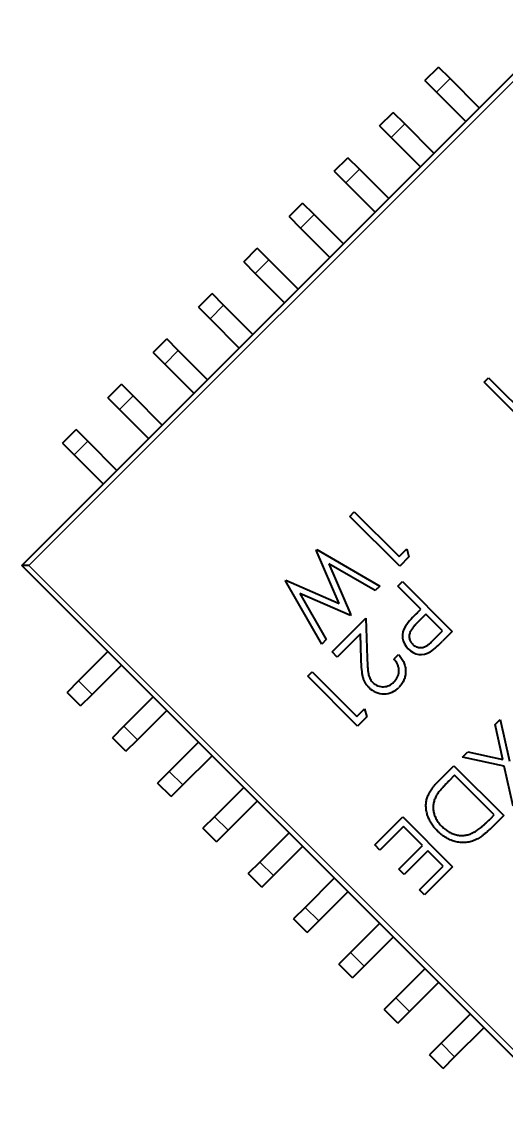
# Model space of a CAD drawing. Header units: inches. Extents: x 7.25 to 10.75, y 3.17 to 5.42.
# Drawn here: x 8.0589 to 8.2077, y 4.2849 to 4.619 of the extents above; entities that cross this region are included whole.
import ezdxf

# ---------------------------------------------------------------- set-up
doc = ezdxf.new("R2010")
doc.units = ezdxf.units.IN
doc.header["$LTSCALE"] = 0.5
doc.header["$MEASUREMENT"] = 0
doc.layers.add('TANGENT_LINES', color=7, linetype='Continuous', lineweight=15)
doc.layers.add('Visible', color=7, linetype='Continuous', lineweight=40)

msp = doc.modelspace()

# ---------------------------------------------------------------- linework, layer by layer
at = {"layer": 'TANGENT_LINES'}
for p, q in [((8.225883613814721, 4.616754978703775), (8.061077623868881, 4.451948988757932)), ((8.186296330329197, 4.597323900924909), (8.19047215777715, 4.601499728372861)), ((8.17237690550269, 4.583404476098402), (8.176552732950643, 4.587580303546354)), ((8.158457480676184, 4.569485051271895), (8.162633308124136, 4.573660878719847)), ((8.144538055849678, 4.555565626445388), (8.14871388329763, 4.55974145389334)), ((8.13061863102317, 4.541646201618881), (8.134794458471122, 4.545822029066833)), ((8.116699206196664, 4.527726776792374), (8.120875033644616, 4.531902604240326)), ((8.102779781370158, 4.513807351965866), (8.10695560881811, 4.517983179413819)), ((8.088860356543652, 4.49988792713936), (8.093036183991602, 4.504063754587312)), ((8.074940931717144, 4.485968502312852), (8.079116759165096, 4.490144329760805)), ((8.061077623868881, 4.451948988757932), (8.225883613814725, 4.287142998812094)), ((8.080508701647748, 4.412361705272408), (8.076332874199796, 4.41653753272036)), ((8.094428126474256, 4.398442280445902), (8.090252299026302, 4.402618107893854)), ((8.108347551300762, 4.384522855619395), (8.10417172385281, 4.388698683067347)), ((8.12226697612727, 4.370603430792888), (8.118091148679317, 4.37477925824084)), ((8.136186400953775, 4.356684005966382), (8.132010573505823, 4.360859833414334)), ((8.150105825780283, 4.342764581139875), (8.145929998332331, 4.346940408587827)), ((8.16402525060679, 4.328845156313369), (8.159849423158837, 4.333020983761321)), ((8.177944675433297, 4.314925731486862), (8.173768847985345, 4.319101558934814)), ((8.191864100259803, 4.301006306660355), (8.187688272811851, 4.305182134108307))]:
    msp.add_line(p, q, dxfattribs=at)
at = {"layer": 'Visible'}
for p, q in [((8.05885051589664, 4.451948988757932), (8.225883613814721, 4.618982086676017)), ((8.18273339685255, 4.600886834401557), (8.186909224300502, 4.605062661849509)), ((8.19047215777715, 4.601499728372861), (8.186909224300502, 4.605062661849509)), ((8.18273339685255, 4.600886834401557), (8.186296330329197, 4.597323900924909)), ((8.199436706644358, 4.592535179505653), (8.19047215777715, 4.601499728372861)), ((8.186296330329197, 4.597323900924909), (8.195260879196406, 4.588359352057701)), ((8.168813972026044, 4.586967409575049), (8.172989799473996, 4.591143237023002)), ((8.176552732950643, 4.587580303546354), (8.172989799473996, 4.591143237023002)), ((8.168813972026044, 4.586967409575049), (8.17237690550269, 4.583404476098402)), ((8.185517281817852, 4.578615754679146), (8.176552732950643, 4.587580303546354)), ((8.17237690550269, 4.583404476098402), (8.1813414543699, 4.574439927231194)), ((8.154894547199536, 4.573047984748542), (8.159070374647488, 4.577223812196494)), ((8.162633308124136, 4.573660878719847), (8.159070374647488, 4.577223812196494)), ((8.171597856991346, 4.564696329852639), (8.162633308124136, 4.573660878719847)), ((8.154894547199536, 4.573047984748542), (8.158457480676184, 4.569485051271895)), ((8.158457480676184, 4.569485051271895), (8.167422029543392, 4.560520502404686)), ((8.14097512237303, 4.559128559922035), (8.145150949820982, 4.563304387369987)), ((8.14871388329763, 4.55974145389334), (8.145150949820982, 4.563304387369987)), ((8.14097512237303, 4.559128559922035), (8.144538055849678, 4.555565626445388)), ((8.157678432164838, 4.550776905026131), (8.14871388329763, 4.55974145389334)), ((8.144538055849678, 4.555565626445388), (8.153502604716886, 4.546601077578179)), ((8.127055697546522, 4.545209135095528), (8.131231524994474, 4.54938496254348)), ((8.134794458471122, 4.545822029066833), (8.131231524994474, 4.54938496254348)), ((8.127055697546522, 4.545209135095528), (8.13061863102317, 4.541646201618881)), ((8.143759007338332, 4.536857480199624), (8.134794458471122, 4.545822029066833)), ((8.13061863102317, 4.541646201618881), (8.13958317989038, 4.532681652751672)), ((8.113136272720016, 4.531289710269021), (8.117312100167968, 4.535465537716973)), ((8.120875033644616, 4.531902604240326), (8.117312100167968, 4.535465537716973)), ((8.113136272720016, 4.531289710269021), (8.116699206196664, 4.527726776792374)), ((8.129839582511824, 4.522938055373118), (8.120875033644616, 4.531902604240326)), ((8.116699206196664, 4.527726776792374), (8.125663755063872, 4.518762227925166)), ((8.09921684789351, 4.517370285442515), (8.103392675341462, 4.521546112890467)), ((8.10695560881811, 4.517983179413819), (8.103392675341462, 4.521546112890467)), ((8.09921684789351, 4.517370285442515), (8.102779781370158, 4.513807351965867)), ((8.115920157685318, 4.509018630546611), (8.10695560881811, 4.517983179413819)), ((8.102779781370158, 4.513807351965866), (8.111744330237366, 4.504842803098659)), ((8.085297423067002, 4.503450860616008), (8.089473250514954, 4.50762668806396)), ((8.093036183991602, 4.504063754587312), (8.089473250514954, 4.50762668806396)), ((8.200889012604955, 4.508265864910629), (8.202263109671161, 4.509639961976836)), ((8.216200379914113, 4.492954497601472), (8.200889012604955, 4.508265864910629)), ((8.202263109671161, 4.509639961976836), (8.216004080333226, 4.495898991314771)), ((8.085297423067004, 4.503450860616008), (8.088860356543652, 4.49988792713936)), ((8.102000732858812, 4.495099205720104), (8.093036183991602, 4.504063754587312)), ((8.088860356543652, 4.49988792713936), (8.09782490541086, 4.490923378272152)), ((8.071377998240497, 4.489531435789501), (8.075553825688448, 4.493707263237453)), ((8.079116759165096, 4.490144329760805), (8.075553825688448, 4.493707263237453)), ((8.088081308032304, 4.481179780893597), (8.079116759165096, 4.490144329760805)), ((8.071377998240497, 4.4895314357895), (8.074940931717144, 4.485968502312852)), ((8.074940931717144, 4.485968502312852), (8.083905480584352, 4.477003953445645)), ((8.159666100618763, 4.467042952924436), (8.161040197684969, 4.468417049990641)), ((8.17497746792792, 4.451731585615278), (8.159666100618763, 4.467042952924436)), ((8.161040197684969, 4.468417049990641), (8.174781168347033, 4.454676079328578)), ((8.149311297726992, 4.456688150032665), (8.14950759730788, 4.456884449613552)), ((8.156359679553203, 4.44031553811434), (8.149311297726992, 4.456688150032665)), ((8.14950759730788, 4.456884449613552), (8.168892180920436, 4.445646298607793)), ((8.174781168347033, 4.454676079328578), (8.177136763317673, 4.457031674299217)), ((8.177136763317673, 4.457031674299217), (8.17780847594602, 4.454562593633377)), ((8.17780847594602, 4.454562593633377), (8.17497746792792, 4.451731585615278)), ((8.225883613814725, 4.284915890839852), (8.05885051589664, 4.451948988757932)), ((8.061077623868881, 4.451948988757932), (8.05885051589664, 4.451948988757932)), ((8.167472076139958, 4.444226193827316), (8.15324649088758, 4.452458507500749)), ((8.15324649088758, 4.452458507500749), (8.16001882642817, 4.436772944115526)), ((8.139845977311115, 4.447222829616788), (8.140042276892002, 4.447419129197675)), ((8.151028919059751, 4.427783036747108), (8.139845977311115, 4.447222829616788)), ((8.140042276892002, 4.447419129197675), (8.156359679553203, 4.44031553811434)), ((8.17442426001815, 4.445610607774904), (8.175798357084355, 4.44698470484111)), ((8.175798357084355, 4.44698470484111), (8.191109724393513, 4.431673337531953)), ((8.15981945966633, 4.436573577353689), (8.144293389690578, 4.443352047256179)), ((8.144293389690578, 4.443352047256179), (8.15243368793547, 4.429187805622829)), ((8.168892180920436, 4.445646298607793), (8.167472076139958, 4.444226193827316)), ((8.181491044930068, 4.438543822862985), (8.17442426001815, 4.445610607774904)), ((8.16001882642817, 4.436772944115526), (8.15981945966633, 4.436573577353688)), ((8.183061441577161, 4.436973426215892), (8.180346986435213, 4.434326449054874)), ((8.180395906185932, 4.437448684118849), (8.181491044930068, 4.438543822862985)), ((8.188165230680214, 4.43186963711284), (8.183061441577161, 4.436973426215892)), ((8.154205403186825, 4.425391750943581), (8.164609280973817, 4.435795628730572)), ((8.164609280973817, 4.435795628730572), (8.165008014497493, 4.423520770563255)), ((8.162900924031927, 4.430946478494494), (8.155775799833918, 4.423821354296487)), ((8.163158309920368, 4.423026948113183), (8.162901053674233, 4.430946482705764)), ((8.185364894471627, 4.429069300904254), (8.188165230680214, 4.43186963711284)), ((8.191109724393513, 4.431673337531953), (8.188106810436661, 4.4286704235751)), ((8.15243368793547, 4.429187805622829), (8.151028919059751, 4.427783036747108)), ((8.085297423067004, 4.425502081587569), (8.076332874199796, 4.41653753272036)), ((8.155775799833918, 4.423821354296487), (8.154205403186825, 4.425391750943581)), ((8.17324646253283, 4.423232455553827), (8.174620559599036, 4.424606552620034)), ((8.080508701647748, 4.412361705272408), (8.089473250514956, 4.421326254139617)), ((8.076332874199796, 4.41653753272036), (8.072769940723148, 4.412974599243713)), ((8.146746019113134, 4.417932366869888), (8.14812011617934, 4.419306463936095)), ((8.162057386422292, 4.402620999560731), (8.146746019113134, 4.417932366869888)), ((8.14812011617934, 4.419306463936095), (8.161861086841405, 4.405565493274031)), ((8.0769457681711, 4.408798771795761), (8.072769940723148, 4.412974599243713)), ((8.0769457681711, 4.408798771795761), (8.080508701647748, 4.412361705272408)), ((8.099216847893512, 4.411582656761063), (8.090252299026302, 4.402618107893854)), ((8.094428126474256, 4.398442280445902), (8.103392675341464, 4.407406829313111)), ((8.161861086841405, 4.405565493274031), (8.164216681812045, 4.40792108824467)), ((8.164216681812045, 4.40792108824467), (8.164888394440391, 4.40545200757883)), ((8.164888394440391, 4.40545200757883), (8.162057386422292, 4.402620999560731)), ((8.204286971204588, 4.403092309863508), (8.205875826111537, 4.404681164770456)), ((8.206653438280728, 4.392318303685992), (8.204286971204588, 4.403092309863508)), ((8.205875826111537, 4.404681164770456), (8.208685363862976, 4.391872617117603)), ((8.090252299026302, 4.402618107893853), (8.086689365549656, 4.399055174417207)), ((8.090865192997608, 4.394879346969255), (8.086689365549656, 4.399055174417207)), ((8.090865192997606, 4.394879346969254), (8.094428126474256, 4.398442280445902)), ((8.113136272720018, 4.397663231934556), (8.10417172385281, 4.388698683067347)), ((8.108347551300762, 4.384522855619395), (8.11731210016797, 4.393487404486604)), ((8.194294150839225, 4.393099489498145), (8.195876745988484, 4.394682084647402)), ((8.207099631311127, 4.390286884565753), (8.194294150839225, 4.393099489498145)), ((8.195876745988484, 4.394682084647402), (8.206653438280728, 4.392318303685992)), ((8.186899177565511, 4.385704516224431), (8.191644106497256, 4.390449445156174)), ((8.191644106497256, 4.390449445156174), (8.206955473806413, 4.375138077847017)), ((8.20980181772927, 4.377984421769874), (8.207099631311127, 4.390286884565753)), ((8.10417172385281, 4.388698683067347), (8.100608790376162, 4.3851357495907)), ((8.191840406078143, 4.387504951442875), (8.190082911393016, 4.385747456757749)), ((8.204010980093114, 4.375334377427904), (8.191840406078143, 4.387504951442875)), ((8.104784617824114, 4.380959922142748), (8.100608790376162, 4.3851357495907)), ((8.104784617824114, 4.380959922142748), (8.108347551300762, 4.384522855619395)), ((8.127055697546526, 4.383743807108049), (8.118091148679317, 4.37477925824084)), ((8.12226697612727, 4.370603430792888), (8.131231524994478, 4.379567979660097)), ((8.118091148679317, 4.37477925824084), (8.11452821520267, 4.371216324764193)), ((8.167302958467314, 4.366108297126232), (8.175940140026325, 4.374745478685243)), ((8.175940140026325, 4.374745478685243), (8.191251507335483, 4.359434111376086)), ((8.202934399579188, 4.374257796913978), (8.204010980093114, 4.375334377427904)), ((8.206955473806413, 4.375138077847017), (8.203863755407449, 4.372046359448053)), ((8.118704042650622, 4.367040497316241), (8.11452821520267, 4.371216324764193)), ((8.118704042650622, 4.367040497316241), (8.12226697612727, 4.370603430792888)), ((8.140975122373032, 4.369824382281543), (8.132010573505823, 4.360859833414334)), ((8.176136439607212, 4.371800984971944), (8.168873355114407, 4.364537900479139)), ((8.18202542703381, 4.365911997545345), (8.176136439607212, 4.371800984971944)), ((8.136186400953775, 4.356684005966382), (8.145150949820984, 4.365648554833591)), ((8.168873355114407, 4.364537900479139), (8.167302958467314, 4.366108297126232)), ((8.174762342541007, 4.35864891305254), (8.18202542703381, 4.365911997545345)), ((8.183595823680903, 4.364341600898252), (8.1763327391881, 4.357078516405447)), ((8.188307013622184, 4.359630410956973), (8.183595823680903, 4.364341600898252)), ((8.132010573505823, 4.360859833414334), (8.128447640029176, 4.357296899937686)), ((8.181043929129379, 4.352367326464167), (8.188307013622184, 4.359630410956973)), ((8.132623467477128, 4.353121072489734), (8.128447640029176, 4.357296899937686)), ((8.132623467477128, 4.353121072489734), (8.136186400953775, 4.356684005966382)), ((8.1763327391881, 4.357078516405447), (8.174762342541007, 4.35864891305254)), ((8.191251507335483, 4.359434111376086), (8.182614325776472, 4.350796929817074)), ((8.15489454719954, 4.355904957455036), (8.145929998332331, 4.346940408587827)), ((8.150105825780283, 4.342764581139875), (8.159070374647492, 4.351729130007084)), ((8.182614325776472, 4.350796929817074), (8.181043929129379, 4.352367326464167)), ((8.145929998332331, 4.346940408587827), (8.142367064855684, 4.343377475111179)), ((8.146542892303636, 4.339201647663227), (8.142367064855684, 4.343377475111179)), ((8.146542892303636, 4.339201647663227), (8.150105825780283, 4.342764581139875)), ((8.168813972026046, 4.341985532628529), (8.159849423158837, 4.333020983761321)), ((8.16402525060679, 4.328845156313369), (8.172989799473998, 4.337809705180577)), ((8.159849423158837, 4.333020983761321), (8.15628648968219, 4.329458050284673)), ((8.160462317130142, 4.325282222836721), (8.15628648968219, 4.329458050284673)), ((8.160462317130142, 4.325282222836721), (8.16402525060679, 4.328845156313369)), ((8.182733396852553, 4.328066107802022), (8.173768847985345, 4.319101558934814)), ((8.177944675433297, 4.314925731486862), (8.186909224300505, 4.32389028035407)), ((8.173768847985345, 4.319101558934814), (8.170205914508697, 4.315538625458166)), ((8.17438174195665, 4.311362798010214), (8.170205914508697, 4.315538625458166)), ((8.17438174195665, 4.311362798010214), (8.177944675433297, 4.314925731486862)), ((8.196652821679061, 4.314146682975516), (8.187688272811851, 4.305182134108307)), ((8.191864100259803, 4.301006306660355), (8.200828649127013, 4.309970855527564)), ((8.187688272811851, 4.305182134108307), (8.184125339335203, 4.301619200631659)), ((8.188301166783157, 4.297443373183707), (8.184125339335205, 4.301619200631659)), ((8.188301166783157, 4.297443373183707), (8.191864100259805, 4.301006306660355))]:
    msp.add_line(p, q, dxfattribs=at)
for centre, radius, start, end in [((8.201958884049919, 4.41452220862887), 0.03145925018207335, 133.2441686931055, 143.31979248923), ((8.181084788579644, 4.430293648196758), 0.005253970793390158, 145.2669355539363, 228.2295250461566), ((8.167741566453955, 4.447822171573384), 0.02794266252163445, 306.609845399362, 316.7593145558256), ((8.181556383814073, 4.429947716729409), 0.005341937855452977, 221.9729819046396, 302.009501763102), ((8.170111243660024, 4.418845320175199), 0.006332557943181988, 224.0561172386509, 316.8151104250099), ((8.169880553799686, 4.419242047326479), 0.004541798695318685, 227.1017614562367, 317.300988521637)]:
    msp.add_arc(centre, radius, start, end, dxfattribs=at)
for points, knots in [([(8.180346986435213, 4.434326449054874), (8.180216023452486, 4.434195630222002), (8.179963202114351, 4.43394308716219), (8.179615701154765, 4.433560599656355), (8.179296943937423, 4.433201992625738), (8.179015982773551, 4.432860760932866), (8.17877088302366, 4.432536656062838), (8.178564358484834, 4.432231880755745), (8.178387244396918, 4.431947952453975), (8.1782113044449, 4.431593552449637), (8.178050444974886, 4.431158292335938), (8.177924563079447, 4.430632959087834), (8.17790948640229, 4.430100412262153), (8.17796307428934, 4.429573806706167), (8.178093546647418, 4.429060576010345), (8.17830470957569, 4.428579392345516), (8.178586942308378, 4.42813089198888), (8.178826420056897, 4.427870649007536), (8.178948351921397, 4.427738144371366)], [0, 0, 0, 0, 0.0725466358671724, 0.1400497848722062, 0.202518751424403, 0.260604743574722, 0.3132640246592715, 0.3617272313157965, 0.4048898764882255, 0.444318964869339, 0.516599455042549, 0.586409106918945, 0.654995623043908, 0.724301927719372, 0.793410979784158, 0.861610031534961, 0.92953772537365, 1, 1, 1, 1]), ([(8.178948351921397, 4.427738144371366), (8.179076972415602, 4.427620571326154), (8.179332654039289, 4.427386850663772), (8.179772898917749, 4.427109830898734), (8.180252294217553, 4.426904727961973), (8.180761650549949, 4.426775565073596), (8.181281878072554, 4.426716875814321), (8.1818017640809, 4.426733002535453), (8.182308825274133, 4.426837799824608), (8.182725857097036, 4.426985192975094), (8.18305750686751, 4.427158978823897), (8.183332943307033, 4.427320395903097), (8.183620144238144, 4.427528972625852), (8.183932756592894, 4.427766351419868), (8.184264874016215, 4.428037740346162), (8.18461638875548, 4.428347082898436), (8.184986603602718, 4.428692875567212), (8.18523574461404, 4.428940787945928), (8.185364894471627, 4.429069300904254)], [0, 0, 0, 0, 0.0700338021960794, 0.139218530989025, 0.2081678701726045, 0.279133703870399, 0.349937078538394, 0.418294397554719, 0.487540294404449, 0.557576514686061, 0.595490210036727, 0.638118046559557, 0.685957409525452, 0.738222368557147, 0.796131621011677, 0.8585366487549829, 0.9266681484102279, 1, 1, 1, 1]), ([(8.165008014497493, 4.423520770563255), (8.165014359614466, 4.423225277827021), (8.165026547285606, 4.422657696754995), (8.16505699671009, 4.421841707895374), (8.165096852428604, 4.421096313222867), (8.165143089064218, 4.420419971013894), (8.16520782579831, 4.419814231129704), (8.165266107300239, 4.419275853114391), (8.165348302479227, 4.418808987471123), (8.16545777971015, 4.418282031411813), (8.165644133643243, 4.417691335053574), (8.165945204703712, 4.417042806581648), (8.166328043150923, 4.416448103883621), (8.166645632413328, 4.4161050991907), (8.166805382534987, 4.415932564889606)], [0, 0, 0, 0, 0.110802643801319, 0.2128292023477705, 0.3061013098231115, 0.3906473211160105, 0.466924469360852, 0.534481039284031, 0.593586940965672, 0.644557004508718, 0.736200452629373, 0.825024025618865, 0.911985584829758, 1, 1, 1, 1]), ([(8.173231126628073, 4.416150334737152), (8.173347890609435, 4.416273107933588), (8.173577195789434, 4.416514214219787), (8.17387710314936, 4.416903509040977), (8.174140351809578, 4.417302269133956), (8.174345209727125, 4.417722348782036), (8.174518761643178, 4.418150195870423), (8.17463974510015, 4.418594233938451), (8.174721059348801, 4.419050944823008), (8.17475450512953, 4.419519678312364), (8.17473929127677, 4.419993541666012), (8.174674117892975, 4.420467365126011), (8.174558953935644, 4.420937237301936), (8.174399572704088, 4.421406530391912), (8.174186069064293, 4.421871598514858), (8.173919245509264, 4.422330681193333), (8.173610240070875, 4.422791807967123), (8.173369735704028, 4.423083133455256), (8.17324646253283, 4.423232455553827)], [0, 0, 0, 0, 0.0644298907154197, 0.1265296670735542, 0.1867436668355235, 0.2458976834781365, 0.304053106820992, 0.362195516217045, 0.4206546388524605, 0.480330856318868, 0.5406628760855979, 0.600743511343272, 0.6619818568335171, 0.724480055372714, 0.789067141037212, 0.856333336778513, 0.9263620640115919, 1, 1, 1, 1]), ([(8.174620559599036, 4.424606552620034), (8.174793900615342, 4.424415300339933), (8.175134337758184, 4.424039685951675), (8.17557397356017, 4.423435314805294), (8.175955068774494, 4.422818504352962), (8.176260326954676, 4.422179970604917), (8.176502388864023, 4.421524009384163), (8.176678557030467, 4.420851490196754), (8.176782662683662, 4.420159481842916), (8.176817363094594, 4.41945802183404), (8.176792947727154, 4.418758265181909), (8.176693858259599, 4.418075985482533), (8.176529688222256, 4.417419072272493), (8.176306500295562, 4.416783953953264), (8.176008494201533, 4.416176747081195), (8.175651252799444, 4.415590083304574), (8.175226896982805, 4.415027694674141), (8.174898165266994, 4.414684125931893), (8.174730978113285, 4.414509392928178)], [0, 0, 0, 0, 0.0687907943906179, 0.1351032894311276, 0.1989786743106515, 0.261904299780856, 0.323494969367969, 0.385195377966051, 0.4469692387407745, 0.509764776703132, 0.5722505688473689, 0.6334051756611531, 0.693251162921753, 0.752583162785671, 0.812579266153422, 0.873275084920192, 0.935549942895029, 1, 1, 1, 1]), ([(8.165553972706835, 4.414435780585345), (8.165348124391887, 4.414656444087155), (8.164940040108476, 4.415093898758736), (8.16444438409617, 4.415840783567815), (8.16403865800551, 4.416638900592158), (8.163790401662117, 4.417359556989672), (8.163638417130644, 4.417988233860112), (8.163531449122024, 4.41852434122881), (8.16343794841901, 4.41912307760386), (8.163354355855269, 4.419783685640508), (8.1632905129112, 4.420506260883513), (8.163229840175978, 4.421290268967126), (8.163189487208228, 4.422137240717648), (8.163169079267451, 4.422723282342413), (8.163158504383828, 4.423026954430087)], [0, 0, 0, 0, 0.0987013748863717, 0.1956706803858565, 0.2924199929089615, 0.3913392869674685, 0.4444587417649345, 0.5042245791547479, 0.5703475914063549, 0.6429138259794821, 0.722289816523962, 0.807922721202251, 0.900470366297791, 1, 1, 1, 1]), ([(8.186543384575154, 4.370423820724787), (8.186356882190264, 4.37061582617228), (8.185989359761209, 4.370994192960976), (8.185488408603538, 4.371592518368028), (8.185025842550258, 4.372196616974477), (8.184620915201474, 4.372820664036021), (8.184253770062261, 4.373453814424554), (8.18394373534949, 4.374104749483446), (8.18367381715641, 4.37476523881474), (8.183457718582979, 4.375436595105462), (8.183287837025388, 4.37610695367044), (8.183158373836097, 4.376770160572432), (8.183084176270022, 4.377423473452702), (8.183047142260918, 4.378067854317329), (8.183063696466354, 4.378701524593515), (8.183124256093482, 4.379326150684991), (8.183234541276915, 4.379936498566812), (8.183339028367014, 4.380335327733717), (8.183397903775685, 4.380530939299616), (8.1833984432891, 4.3805327318148), (8.18346020549416, 4.380737688712633), (8.18360260612426, 4.381152740868261), (8.183883525991467, 4.381767062987548), (8.184223656385269, 4.382395953768719), (8.184632965156522, 4.383034971443416), (8.185102280545802, 4.383689548708958), (8.185641894796444, 4.384352511031513), (8.186239562041862, 4.38503383156935), (8.186675036470733, 4.385476613776033), (8.186899177565511, 4.385704516224431)], [0, 0, 0, 0, 0.0460837775419479, 0.09081289696262809, 0.1343042879808944, 0.1770362722268305, 0.218837426854287, 0.2602615907981605, 0.3011000835602825, 0.341636832448372, 0.3816090405269685, 0.420147800872369, 0.457909660734963, 0.494760701352577, 0.5312192845390139, 0.566960759848036, 0.602742114565592, 0.6379097542079928, 0.6379097542079928, 0.6379097542079928, 0.6382320180154549, 0.674761113376548, 0.7133778281073231, 0.754425315485125, 0.797801784729985, 0.843978980652588, 0.8930643900142401, 0.944959650661746, 1, 1, 1, 1]), ([(8.190082911393016, 4.385747456757749), (8.189831453794774, 4.385493828476815), (8.1893478087437, 4.385006008407968), (8.188667674333653, 4.38428923868068), (8.1880594304468, 4.383621132269131), (8.187523329467824, 4.383001255556816), (8.187061274359477, 4.382428358265358), (8.186665021216928, 4.381908521366137), (8.186344891991052, 4.38143442583613), (8.186174373766317, 4.381124347040805), (8.186095576156257, 4.380981057559346)], [0, 0, 0, 0, 0.1719006646132695, 0.330627932095881, 0.475548835880918, 0.606746190312363, 0.7250238034674901, 0.829742386958456, 0.921322820343974, 1, 1, 1, 1]), ([(8.186095576156257, 4.380981057559346), (8.186005034313828, 4.380792071883223), (8.185826113219008, 4.380418614449957), (8.185605964867278, 4.379843612548694), (8.185445347645775, 4.379262659290523), (8.185328514497574, 4.378678587231234), (8.185268648818175, 4.378088121645869), (8.185256232083598, 4.377493201680169), (8.185292966731303, 4.376892868454883), (8.185382676718724, 4.376291978957209), (8.185519492410135, 4.375692152274071), (8.185712748690628, 4.375101420478387), (8.185949830182647, 4.374518189884387), (8.186244424976707, 4.373949507688063), (8.18658632928937, 4.373391497467869), (8.186981199468839, 4.372845149126921), (8.187425024320657, 4.372307284344696), (8.18775357304355, 4.371967524255084), (8.187920548822312, 4.371794850610041)], [0, 0, 0, 0, 0.0624119154662597, 0.1233331236171028, 0.183116953881431, 0.2417729815817075, 0.3005664345557865, 0.3596651793197815, 0.418864293534736, 0.479510805459856, 0.540462458993984, 0.6019127741601, 0.66446720988532, 0.727807097376767, 0.792474559748434, 0.859249307785775, 0.928467363266279, 1, 1, 1, 1]), ([(8.197799938666623, 4.369982146667792), (8.197963847178457, 4.370075041689125), (8.198312361646312, 4.370272561992153), (8.198840231255932, 4.370635721776968), (8.1994142747518, 4.371064486653732), (8.200035293925108, 4.371562507081844), (8.200696420306297, 4.37213537593033), (8.201404492311514, 4.372777203833279), (8.202160026206387, 4.373488057999209), (8.202669812673474, 4.373994793503969), (8.202934399579188, 4.374257796913978)], [0, 0, 0, 0, 0.08431861695858141, 0.179284514213904, 0.286582527646561, 0.405111483434279, 0.535592873418975, 0.6781902099934141, 0.8329758397604881, 1, 1, 1, 1]), ([(8.198453248209262, 4.367740037392352), (8.198208597553895, 4.367630353379989), (8.197724844108306, 4.367413472624746), (8.19697423608794, 4.367167055339242), (8.19621888109426, 4.366980623940042), (8.19545598724988, 4.366864479063453), (8.1946886744797, 4.366813295176198), (8.193914855945016, 4.366819869425728), (8.193135321809827, 4.366902328064589), (8.192352315076159, 4.36704757113495), (8.191573417458722, 4.367251286857874), (8.190805773384955, 4.367519010393573), (8.190056780044209, 4.367852809259977), (8.189448409046614, 4.36817626230618), (8.18909171016434, 4.36839016072958), (8.188973756790016, 4.368463792602129), (8.188851247579692, 4.368540268435164), (8.188485961394836, 4.368777839858817), (8.187894084319177, 4.369213875751019), (8.187200041129703, 4.369785681805965), (8.186764417352363, 4.370209021045267), (8.186543384575154, 4.370423820724787)], [0, 0, 0, 0, 0.0615463740376133, 0.12169708051536, 0.18115899990034, 0.240076821592445, 0.298685898204089, 0.3576327280133265, 0.417591518855, 0.478482109752598, 0.540396536102812, 0.6023358963502761, 0.6649966639164281, 0.728553098822837, 0.7604828323282143, 0.7604828323282143, 0.7604828323282143, 0.793645821178881, 0.860531076903308, 0.9292343416273781, 1, 1, 1, 1]), ([(8.187920548822312, 4.371794850610041), (8.188101865017583, 4.371618025346981), (8.188458062288111, 4.371270650552528), (8.18902967940144, 4.370809925451924), (8.189607146333458, 4.370394510142414), (8.190201060628656, 4.370034935764263), (8.190808349838864, 4.369726269652674), (8.19143136566474, 4.369475929372702), (8.19206425660591, 4.369268839850568), (8.192711173697624, 4.369128539478193), (8.193360851209748, 4.369033707362111), (8.194009759183173, 4.369000560280644), (8.194653783022423, 4.369023429943661), (8.195294122611198, 4.3690938427082), (8.19592932901168, 4.369233278620329), (8.196561208893968, 4.369421682850199), (8.197188369334482, 4.369672482083616), (8.19759386490597, 4.36987780241433), (8.197799938666623, 4.369982146667792)], [0, 0, 0, 0, 0.0701511759972783, 0.1378126061901916, 0.203226247181394, 0.2671740552944735, 0.3300240034081785, 0.3917942717866855, 0.453084398997141, 0.514333907645878, 0.574999992818269, 0.634865482622213, 0.694116315189642, 0.753441621780438, 0.813125800303612, 0.8740796856370749, 0.936007013274407, 1, 1, 1, 1]), ([(8.203863755407449, 4.372046359448053), (8.203592912376502, 4.371779388618116), (8.203069645050238, 4.371263602364054), (8.20229517929916, 4.370536570276452), (8.201558596540538, 4.369883897886554), (8.200861262691964, 4.369308788349856), (8.20020666129295, 4.368804264892696), (8.199591323634353, 4.368377041855933), (8.199014564930675, 4.368022413210578), (8.198633465475913, 4.367830697435404), (8.198453248209262, 4.367740037392352)], [0, 0, 0, 0, 0.164289216474762, 0.31740591123049, 0.45884361164102, 0.58936654230531, 0.707831318778171, 0.815770030699004, 0.9128799029021261, 1, 1, 1, 1])]:
    msp.add_open_spline(points, degree=3, knots=knots, dxfattribs=at)

doc.saveas('drawing.dxf')
